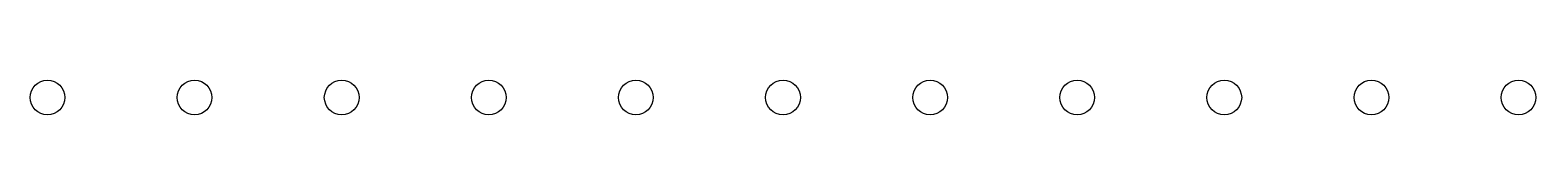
# Model space of a CAD drawing. Extents: x 25 to 326, y -201 to -21.
# Drawn here: x 187 to 213, y -60.3 to -59.7 of the extents above; entities that cross this region are included whole.
import ezdxf

# ---------------------------------------------------------------- set-up
doc = ezdxf.new("R2010")
doc.units = 0
doc.header["$MEASUREMENT"] = 0
doc.layers.add('BLACK', color=7, linetype='CONTINUOUS')

msp = doc.modelspace()

# ---------------------------------------------------------------- linework, layer by layer
at = {"layer": 'Black'}
for centre in [(187.3, -60), (189.84, -60), (192.38, -60), (194.92, -60), (197.46, -60), (200, -60), (202.54, -60), (205.08, -60), (207.62, -60), (210.16, -60), (212.7, -60)]:
    msp.add_circle(centre, 0.3, dxfattribs=at)

doc.saveas('drawing.dxf')
